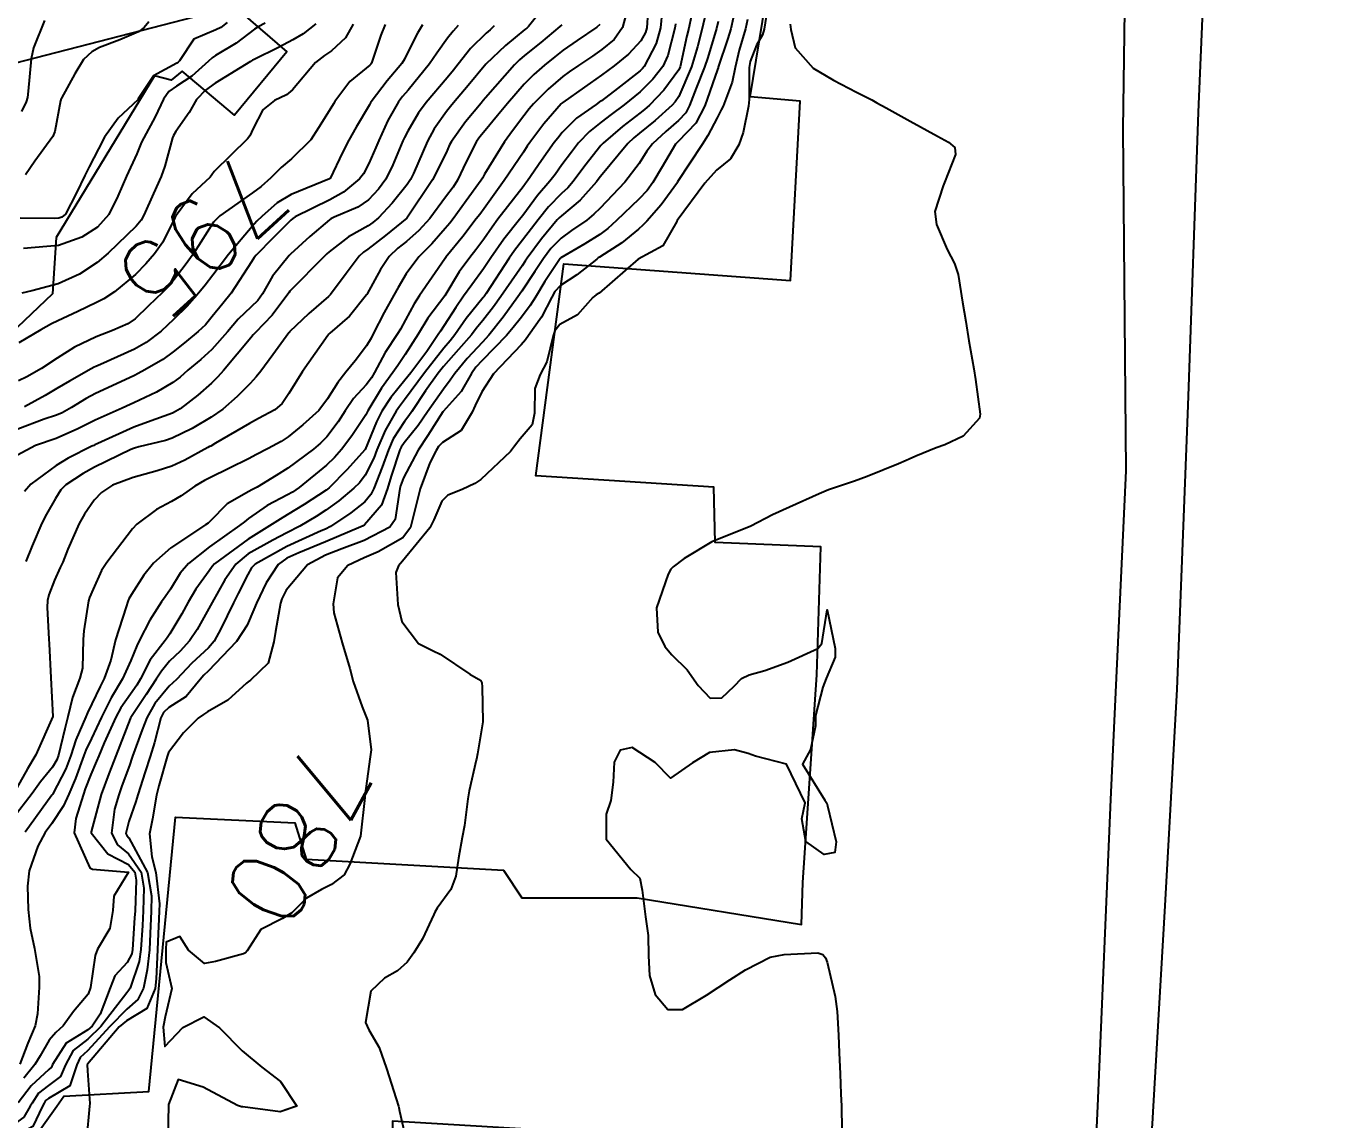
# Model space of a CAD drawing. Header units: metres. Extents: x 307586 to 320046, y 7427249 to 7434250.
# Drawn here: x 318970.4 to 319037.7, y 7428749.2 to 7428805.8 of the extents above; entities that cross this region are included whole.
import ezdxf
from ezdxf.enums import TextEntityAlignment as Align

# ---------------------------------------------------------------- set-up
doc = ezdxf.new("R2010")
doc.units = ezdxf.units.M
doc.header["$MEASUREMENT"] = 0
doc.linetypes.add('CONTINUO', pattern=[0])
for name, color, linetype in [('Cotas', 45, 'Continuous'), ('Curvas de Nivel 1m', 11, 'Continuous'), ('Curvas de Nivel 5m', 15, 'Continuous'), ('Edificações', 30, 'Continuous'), ('TEXTO', 45, 'Continuous'), ('Vias Primárias', 230, 'Continuous')]:
    doc.layers.add(name, color=color, linetype=linetype)
doc.styles.add('Style-STANDARD', font='STANDARD.shx')

msp = doc.modelspace()

# ---------------------------------------------------------------- linework, layer by layer
at = {"layer": 'Curvas de Nivel 1m', "flags": 128}
for points, elevation in [([(319001.666, 7428807.178), (319001.282, 7428805.764), (319000.85, 7428805.144), (319000.216, 7428804.628), (318999.718, 7428804.277), (318998.993, 7428803.792), (318998.525, 7428803.472), (318998.197, 7428803.23), (318997.43, 7428802.568), (318996.672, 7428801.815), (318996.445, 7428801.551), (318996.174, 7428801.193), (318995.581, 7428800.41), (318995.162, 7428799.835), (318994.136, 7428798.168), (318994.024, 7428797.961), (318993.962, 7428797.852), (318993.193, 7428796.788), (318992.506, 7428795.866), (318992.335, 7428795.642), (318992.105, 7428795.352), (318991.401, 7428794.572), (318990.733, 7428793.89), (318990.074, 7428793.013), (318989.668, 7428792.303), (318989.44, 7428791.906), (318988.942, 7428791.018), (318988.378, 7428789.917), (318988.261, 7428789.687), (318988.027, 7428789.287), (318987.434, 7428788.51), (318986.957, 7428787.931), (318986.544, 7428787.399), (318985.999, 7428786.541), (318985.56, 7428785.946), (318984.737, 7428785.203), (318983.972, 7428784.577), (318983.605, 7428784.335), (318982.934, 7428783.98), (318982.299, 7428783.647), (318981.958, 7428783.466), (318980.899, 7428782.952), (318979.948, 7428782.483), (318979.642, 7428782.327), (318979.136, 7428782.028), (318978.436, 7428781.534), (318977.931, 7428781.238), (318977.147, 7428780.825), (318976.139, 7428780.058), (318975.91, 7428779.814), (318974.575, 7428778.08), (318974.309, 7428777.661), (318973.872, 7428776.695), (318973.693, 7428776.264), (318973.636, 7428776.092), (318973.398, 7428774.544), (318973.363, 7428774.095), (318973.317, 7428772.606), (318973.184, 7428772.096), (318972.803, 7428771.105), (318972.563, 7428770.102), (318972.412, 7428769.478), (318972.079, 7428768.107), (318972, 7428767.878), (318971.764, 7428767.501), (318971.143, 7428766.729), (318970.714, 7428766.125), (318969.73, 7428764.847)], 788), ([(319002.65, 7428807.345), (319002.54, 7428805.747), (319002.476, 7428805.501), (319002.223, 7428805.075), (319001.588, 7428804.383), (319000.851, 7428803.77), (319000.198, 7428803.296), (318999.307, 7428802.674), (318998.184, 7428801.876), (318998.14, 7428801.844), (318998.102, 7428801.801), (318997.206, 7428800.771), (318996.487, 7428799.817), (318996.35, 7428799.619), (318996.148, 7428799.315), (318995.15, 7428797.835), (318994.118, 7428796.398), (318993.885, 7428796.082), (318993.712, 7428795.854), (318993.009, 7428794.951), (318992.141, 7428793.869), (318992.118, 7428793.834), (318992.082, 7428793.784), (318990.766, 7428791.889), (318990.492, 7428791.458), (318990.044, 7428790.627), (318989.792, 7428790.147), (318989.63, 7428789.904), (318988.997, 7428788.937), (318988.448, 7428787.916), (318988.287, 7428787.64), (318988.007, 7428787.28), (318987.36, 7428786.566), (318986.928, 7428785.931), (318986.564, 7428785.354), (318985.973, 7428784.585), (318985.653, 7428784.259), (318985.284, 7428783.95), (318983.953, 7428782.965), (318983.346, 7428782.579), (318982.366, 7428781.986), (318982.097, 7428781.832), (318981.939, 7428781.756), (318980.813, 7428781.123), (318979.916, 7428780.196), (318979.827, 7428780.108), (318979.7, 7428780.022), (318977.901, 7428778.839), (318977, 7428778.049), (318976.504, 7428777.433), (318975.868, 7428776.423), (318975.729, 7428776.198), (318975.673, 7428776.063), (318975.588, 7428775.792), (318975.039, 7428774.072), (318974.791, 7428773.034), (318974.442, 7428772.081), (318974.238, 7428771.662), (318973.803, 7428770.766), (318973.59, 7428770.298), (318973.496, 7428770.093), (318972.978, 7428768.901), (318972.722, 7428768.101), (318972.464, 7428767.401), (318971.782, 7428766.11), (318971.766, 7428766.086), (318971.742, 7428766.046), (318970.355, 7428764.131)], 787), ([(319005.756, 7428807.215), (319005.411, 7428805.712), (319005.168, 7428804.766), (319004.847, 7428803.72), (319004.187, 7428802.181), (319004.009, 7428801.908), (319003.843, 7428801.733), (319002.964, 7428800.949), (319002.161, 7428800.293), (319001.858, 7428800.054), (319001.549, 7428799.759), (319000.136, 7428798.053), (319000.017, 7428797.898), (318999.927, 7428797.782), (318999.085, 7428796.829), (318998.115, 7428796.021), (318998.003, 7428795.912), (318997.904, 7428795.802), (318997.085, 7428794.823), (318996.34, 7428793.817), (318996.237, 7428793.663), (318996.079, 7428793.431), (318994.985, 7428791.836), (318994.596, 7428791.301), (318994.044, 7428790.608), (318993.707, 7428790.184), (318993.457, 7428789.856), (318992.796, 7428789.092), (318992.016, 7428788.228), (318991.731, 7428787.874), (318991.086, 7428786.966), (318990.366, 7428785.894), (318990.212, 7428785.674), (318989.985, 7428785.372), (318989.406, 7428784.471), (318989.164, 7428783.908), (318988.844, 7428783.021), (318988.405, 7428781.915), (318988.254, 7428781.601), (318987.932, 7428781.219), (318987.208, 7428780.643), (318986.166, 7428779.937), (318985.912, 7428779.813), (318985.687, 7428779.72), (318983.902, 7428778.917), (318982.255, 7428777.986), (318982.068, 7428777.811), (318981.885, 7428777.455), (318981.385, 7428776.482), (318981.138, 7428776.001), (318980.48, 7428774.641), (318980.139, 7428774.016), (318979.839, 7428773.669), (318978.99, 7428772.87), (318978.184, 7428772.036), (318978.002, 7428771.857), (318977.817, 7428771.678), (318977.073, 7428770.779), (318976.654, 7428770.051), (318976.414, 7428769.426), (318975.917, 7428768.059), (318975.876, 7428767.954), (318975.767, 7428767.634), (318975.342, 7428766.473), (318975.204, 7428766.068), (318974.986, 7428765.322), (318974.819, 7428764.074), (318975.129, 7428763.481), (318975.712, 7428763.017), (318976.355, 7428762.053), (318976.501, 7428761.241), (318976.46, 7428760.052), (318976.422, 7428759.295), (318976.351, 7428758.053), (318976.257, 7428757.44), (318975.792, 7428756.058), (318975.73, 7428755.951), (318975.621, 7428755.821), (318974.275, 7428754.08), (318973.596, 7428753.418), (318972.847, 7428752.841), (318972.44, 7428752.101), (318972.191, 7428751.486), (318971.567, 7428751.031), (318971.044, 7428750.631), (318970.714, 7428750.118), (318970.614, 7428749.95)], 783), ([(319008.833, 7428807.088), (319008.608, 7428805.676), (319008.522, 7428805.384), (319008.22, 7428804.84), (319007.888, 7428804.002), (319007.839, 7428803.684), (319007.833, 7428802.037), (319007.808, 7428801.684), (319007.522, 7428800.327), (319007.297, 7428799.689), (319006.871, 7428798.967), (319006.14, 7428798.377), (319005.54, 7428797.709), (319004.113, 7428795.773), (319004.097, 7428795.746), (319004.084, 7428795.73), (319003.363, 7428794.468), (319002.083, 7428793.765), (319000.065, 7428792.022), (318999.921, 7428791.924), (318999.737, 7428791.783), (318998.947, 7428790.894), (318998.042, 7428790.397), (318997.781, 7428790.058), (318997.692, 7428789.803), (318997.367, 7428788.459), (318997.019, 7428787.81), (318996.737, 7428787.082), (318996.728, 7428785.813), (318996.595, 7428785.202), (318995.973, 7428784.472), (318995.691, 7428784.1), (318995.478, 7428783.827), (318993.948, 7428782.382), (318993.631, 7428782.168), (318992.982, 7428781.86), (318992.245, 7428781.56), (318991.934, 7428781.247), (318991.515, 7428780.28), (318991.308, 7428779.879), (318989.895, 7428778.142), (318989.68, 7428777.902), (318989.541, 7428777.555), (318989.646, 7428775.902), (318989.86, 7428775.024), (318990.725, 7428773.887), (318991.483, 7428773.519), (318991.838, 7428773.337), (318993.377, 7428772.305), (318993.825, 7428772.041), (318993.938, 7428771.962), (318993.996, 7428771.847), (318994.021, 7428771.646), (318994.042, 7428769.846), (318993.776, 7428768.189), (318993.714, 7428767.91), (318993.7, 7428767.851), (318993.339, 7428766.273), (318993.274, 7428765.855), (318993.108, 7428764.481), (318992.979, 7428763.857), (318992.782, 7428762.79), (318992.659, 7428761.86), (318992.392, 7428761.163), (318991.678, 7428760.198), (318991.556, 7428759.99), (318991.509, 7428759.872), (318990.924, 7428758.614), (318990.476, 7428757.882), (318990.135, 7428757.398), (318989.639, 7428756.963), (318988.952, 7428756.581), (318988.253, 7428755.911), (318987.982, 7428754.29), (318988.139, 7428753.912), (318988.682, 7428752.992), (318989.062, 7428751.898), (318989.56, 7428750.341), (318989.681, 7428749.95)], 779), ([(319003.339, 7428806.642), (319003.245, 7428805.74), (319003.027, 7428804.936), (319002.401, 7428803.748), (319002.316, 7428803.634), (319002.201, 7428803.523), (319001.02, 7428802.596), (319000.185, 7428801.968), (319000.076, 7428801.889), (318999.91, 7428801.783), (318998.903, 7428801.062), (318998.161, 7428800.322), (318997.925, 7428800.034), (318997.744, 7428799.804), (318997.081, 7428798.873), (318996.357, 7428797.818), (318996.262, 7428797.688), (318996.13, 7428797.523), (318994.832, 7428795.839), (318994.524, 7428795.427), (318994.097, 7428794.814), (318993.687, 7428794.255), (318993.368, 7428793.857), (318992.82, 7428793.118), (318992.076, 7428791.87), (318991.206, 7428790.722), (318990.696, 7428789.89), (318990.022, 7428788.841), (318989.644, 7428788.276), (318989.385, 7428787.906), (318988.811, 7428787.106), (318988.091, 7428785.919), (318988.059, 7428785.852), (318987.99, 7428785.719), (318987.264, 7428784.637), (318986.735, 7428783.932), (318986.378, 7428783.516), (318985.955, 7428783.117), (318984.533, 7428781.961), (318984.189, 7428781.717), (318983.937, 7428781.579), (318982.884, 7428781.025), (318981.918, 7428780.35), (318981.715, 7428780.193), (318981.459, 7428779.997), (318979.902, 7428778.893), (318978.804, 7428778.031), (318978.384, 7428777.537), (318977.873, 7428776.707), (318977.608, 7428776.302), (318977.414, 7428776.044), (318976.805, 7428775.099), (318976.27, 7428774.056), (318976.133, 7428773.764), (318975.832, 7428773.015), (318975.396, 7428772.066), (318974.805, 7428771.078), (318974.303, 7428770.082), (318973.782, 7428768.983), (318973.494, 7428768.374), (318973.39, 7428768.094), (318972.953, 7428766.9), (318972.624, 7428766.101), (318972.347, 7428765.493), (318971.728, 7428764.572), (318971.396, 7428764.115), (318971.007, 7428763.408), (318970.56, 7428762.121), (318970.478, 7428761.335), (318970.512, 7428760.122), (318970.614, 7428759.17), (318970.839, 7428758.118), (318971.076, 7428756.67), (318971.077, 7428756.115), (318970.998, 7428754.727), (318970.869, 7428754.117), (318970.498, 7428753.216), (318970.085, 7428752.125)], 786), ([(318997.225, 7428806.828), (318996.42, 7428805.818), (318996.328, 7428805.723), (318996.23, 7428805.648), (318995.22, 7428804.833), (318994.203, 7428803.868), (318993.287, 7428802.764), (318992.525, 7428801.867), (318992.37, 7428801.678), (318992.176, 7428801.421), (318991.53, 7428800.511), (318991.18, 7428799.885), (318990.453, 7428798.212), (318990.298, 7428797.898), (318990.13, 7428797.638), (318989.362, 7428796.666), (318988.645, 7428795.915), (318988.359, 7428795.667), (318988.107, 7428795.505), (318987.094, 7428794.934), (318986.086, 7428794.148), (318985.978, 7428794.048), (318985.864, 7428793.943), (318984.064, 7428792.118), (318983.997, 7428792.037), (318983.955, 7428791.971), (318983.15, 7428790.875), (318982.275, 7428789.988), (318982.155, 7428789.865), (318982.03, 7428789.707), (318980.629, 7428788.011), (318980.333, 7428787.69), (318980.003, 7428787.363), (318979.287, 7428786.733), (318978.378, 7428786.036), (318978.135, 7428785.885), (318977.981, 7428785.811), (318976.686, 7428785.343), (318975.973, 7428785.075), (318974.115, 7428784.239), (318973.964, 7428784.166), (318973.913, 7428784.141), (318973.814, 7428784.091), (318972.582, 7428783.479), (318971.953, 7428783.102), (318970.655, 7428782.129), (318970.315, 7428781.756)], 791), ([(319007.134, 7428806.801), (319006.887, 7428805.693), (319006.739, 7428805.181), (319006.238, 7428803.7), (319006.231, 7428803.672), (319006.202, 7428803.594), (319005.538, 7428801.71), (319005.072, 7428800.814), (319004.155, 7428799.86), (319004.085, 7428799.799), (319004.022, 7428799.731), (319003.326, 7428798.553), (319002.857, 7428797.743), (319002.552, 7428797.322), (319002.124, 7428796.877), (319000.976, 7428795.767), (319000.522, 7428795.358), (319000.102, 7428795.058), (318999.321, 7428794.561), (318998.083, 7428793.837), (318998.064, 7428793.819), (318998.049, 7428793.8), (318997.262, 7428792.617), (318996.773, 7428791.813), (318996.503, 7428791.369), (318996.047, 7428790.779), (318995.623, 7428790.243), (318995.274, 7428789.831), (318994.02, 7428788.527), (318993.691, 7428788.179), (318993.465, 7428787.855), (318992.934, 7428786.93), (318991.993, 7428785.897), (318991.97, 7428785.87), (318991.209, 7428784.647), (318990.7, 7428783.889), (318989.949, 7428782.468), (318989.791, 7428782.055), (318989.759, 7428781.902), (318989.514, 7428780.309), (318989.23, 7428779.907), (318987.906, 7428779.226), (318986.756, 7428778.786), (318985.898, 7428778.465), (318984.978, 7428777.954), (318983.873, 7428776.646), (318983.642, 7428776.196), (318983.571, 7428775.973), (318983.316, 7428774.508), (318983.236, 7428773.976), (318982.934, 7428772.877), (318982.015, 7428771.988), (318981.896, 7428771.915), (318981.821, 7428771.843), (318980.851, 7428770.96), (318979.798, 7428770.354), (318979.593, 7428770.225), (318979.314, 7428770.025), (318978.55, 7428769.268), (318977.775, 7428768.246), (318977.726, 7428768.088), (318977.714, 7428768.041), (318977.267, 7428766.528), (318977.158, 7428766.046), (318976.951, 7428764.828), (318976.788, 7428764.049), (318976.905, 7428762.854), (318977.12, 7428762.046), (318977.303, 7428760.42), (318977.29, 7428760.044), (318977.227, 7428758.474), (318977.212, 7428758.044), (318977.134, 7428756.541), (318977.082, 7428756.045), (318976.657, 7428755.005), (318975.606, 7428754.372), (318975.23, 7428754.066), (318973.583, 7428752.123), (318973.569, 7428752.104), (318973.578, 7428751.778), (318973.706, 7428750.088), (318973.693, 7428749.95)], 781), ([(319000.101, 7428805.915), (318999.951, 7428805.783), (318998.933, 7428805.082), (318998.215, 7428804.578), (318997.775, 7428804.239), (318997.249, 7428803.81), (318996.693, 7428803.32), (318996.193, 7428802.819), (318995.331, 7428801.833), (318994.814, 7428801.2), (318994.162, 7428800.428), (318993.901, 7428800.109), (318993.728, 7428799.854), (318993.194, 7428798.808), (318992.735, 7428797.864), (318992.505, 7428797.49), (318992.124, 7428796.977), (318991.301, 7428795.882), (318990.742, 7428795.251), (318990.095, 7428794.691), (318989.651, 7428794.343), (318989.207, 7428793.909), (318988.75, 7428793.239), (318988.063, 7428791.976), (318988.041, 7428791.942), (318988.028, 7428791.92), (318987.151, 7428790.824), (318986.122, 7428789.939), (318986.076, 7428789.896), (318986.032, 7428789.83), (318984.709, 7428787.96), (318984.001, 7428786.822), (318983.662, 7428786.308), (318983.273, 7428785.977), (318982.441, 7428785.523), (318981.976, 7428785.269), (318980.211, 7428784.262), (318979.964, 7428784.106), (318979.907, 7428784.077), (318979.807, 7428784.022), (318978.614, 7428783.376), (318977.953, 7428783.067), (318977.181, 7428782.817), (318975.947, 7428782.485), (318974.885, 7428782.076), (318974.315, 7428781.707), (318973.931, 7428781.304), (318973.426, 7428780.589), (318973.15, 7428780.098), (318972.559, 7428778.763), (318972.299, 7428778.106), (318972.176, 7428777.82), (318971.879, 7428777.166), (318971.575, 7428776.406), (318971.514, 7428776.115), (318971.5, 7428775.756), (318971.583, 7428774.114), (318971.594, 7428773.867), (318971.692, 7428772.112), (318971.793, 7428770.11), (318970.902, 7428768.123), (318970.48, 7428767.412), (318969.767, 7428766.14)], 789), ([(318994.633, 7428805.844), (318994.432, 7428805.645), (318994.227, 7428805.468), (318993.405, 7428804.668), (318992.768, 7428803.864), (318992.524, 7428803.543), (318992.196, 7428803.16), (318991.115, 7428801.886), (318990.722, 7428801.345), (318990.16, 7428800.387), (318989.985, 7428800.072), (318989.907, 7428799.902), (318989.387, 7428798.661), (318989.023, 7428797.911), (318988.653, 7428797.389), (318988.122, 7428796.838), (318987.582, 7428796.462), (318986.355, 7428795.938), (318986.187, 7428795.864), (318986.111, 7428795.808), (318985.101, 7428794.951), (318984.084, 7428794.034), (318984.049, 7428794.005), (318984.02, 7428793.971), (318983.163, 7428792.888), (318982.636, 7428791.984), (318982.404, 7428791.64), (318982.053, 7428791.304), (318981.382, 7428790.661), (318980.829, 7428790.008), (318980.024, 7428789.105), (318979.453, 7428788.591), (318978.784, 7428788.032), (318978.373, 7428787.671), (318978.003, 7428787.396), (318977.153, 7428786.891), (318975.987, 7428786.339), (318975.795, 7428786.254), (318975.371, 7428786.069), (318973.976, 7428785.443), (318973.083, 7428784.988), (318971.967, 7428784.489), (318970.888, 7428784.126), (318969.958, 7428783.628)], 792), ([(318992.763, 7428805.865), (318992.521, 7428805.574), (318992.223, 7428805.212), (318991.664, 7428804.426), (318991.285, 7428803.884), (318990.189, 7428802.523), (318989.898, 7428802.191), (318989.69, 7428801.905), (318989.137, 7428800.941), (318988.663, 7428799.915), (318988.512, 7428799.554), (318988.141, 7428798.728), (318987.867, 7428798.191), (318987.671, 7428797.925), (318986.827, 7428797.231), (318986.122, 7428796.849), (318984.338, 7428795.967), (318984.204, 7428795.876), (318984.11, 7428795.79), (318983.2, 7428794.875), (318982.313, 7428793.988), (318982.211, 7428793.859), (318982.079, 7428793.629), (318981.014, 7428792.006), (318980.588, 7428791.479), (318980.045, 7428790.805), (318979.688, 7428790.374), (318979.312, 7428790.027), (318978.609, 7428789.452), (318978.022, 7428788.981), (318977.474, 7428788.59), (318976.558, 7428788.055), (318976.21, 7428787.858), (318976.008, 7428787.758), (318974.857, 7428787.22), (318973.994, 7428786.816), (318973.522, 7428786.563), (318972.755, 7428786.102), (318972.267, 7428785.82), (318971.979, 7428785.696), (318971.345, 7428785.488), (318969.971, 7428784.984)], 793), ([(319004.831, 7428806.313), (319004.711, 7428805.723), (319004.618, 7428805.333), (319004.27, 7428803.729), (319004.201, 7428803.564), (319003.413, 7428802.516), (319002.679, 7428801.745), (319002.416, 7428801.511), (319002.176, 7428801.319), (319001.287, 7428800.642), (319000.273, 7428799.778), (319000.152, 7428799.652), (318999.332, 7428798.597), (318998.733, 7428797.794), (318998.455, 7428797.471), (318998.127, 7428797.173), (318997.449, 7428796.478), (318996.914, 7428795.812), (318996.563, 7428795.359), (318996.097, 7428794.754), (318995.69, 7428794.225), (318995.414, 7428793.83), (318994.213, 7428791.996), (318994.114, 7428791.849), (318994.093, 7428791.819), (318994.062, 7428791.782), (318993.194, 7428790.71), (318992.607, 7428789.864), (318992.353, 7428789.544), (318992.026, 7428789.164), (318991.037, 7428787.885), (318989.999, 7428786.497), (318989.743, 7428786.155), (318989.567, 7428785.904), (318988.986, 7428784.902), (318988.569, 7428783.914), (318988.401, 7428783.473), (318987.95, 7428782.597), (318987.662, 7428782.207), (318987.375, 7428781.926), (318986.599, 7428781.267), (318985.926, 7428780.784), (318985.416, 7428780.452), (318984.577, 7428779.96), (318983.909, 7428779.623), (318983.172, 7428779.244), (318981.898, 7428778.532), (318981.261, 7428777.999), (318980.697, 7428777.192), (318980.034, 7428776.017), (318979.86, 7428775.709), (318979.267, 7428774.608), (318978.865, 7428774.03), (318978.372, 7428773.501), (318977.832, 7428772.98), (318977.405, 7428772.466), (318977.139, 7428772.047), (318976.614, 7428771.248), (318975.821, 7428770.06), (318975.81, 7428770.042), (318975.792, 7428769.99), (318975.052, 7428768.071), (318974.685, 7428767.15), (318974.288, 7428766.082), (318973.773, 7428764.139), (318973.777, 7428764.089), (318974.643, 7428763.007), (318975.707, 7428762.452), (318976.03, 7428762.057), (318976.101, 7428761.652), (318976.044, 7428760.056), (318976.024, 7428759.702), (318975.91, 7428758.057), (318975.872, 7428757.836), (318975.643, 7428757.394), (318975.004, 7428756.698), (318974.749, 7428756.073), (318974.24, 7428754.711), (318973.83, 7428754.087), (318973.601, 7428753.896), (318972.486, 7428753.209), (318971.778, 7428752.108), (318971.711, 7428751.978), (318971.579, 7428751.853), (318970.674, 7428751.011), (318969.99, 7428750.126)], 784), ([(318987.344, 7428805.929), (318986.932, 7428805.223), (318986.212, 7428804.543), (318985.851, 7428804.302), (318985.388, 7428803.952), (318984.188, 7428802.526), (318983.886, 7428802.273), (318983.265, 7428801.979), (318982.655, 7428801.506), (318982.161, 7428800.528), (318981.994, 7428800.154), (318981.867, 7428799.994), (318980.136, 7428798.308), (318980.024, 7428798.131), (318979.93, 7428798.022), (318978.996, 7428797.155), (318978.167, 7428796.039), (318978.142, 7428796), (318978.102, 7428795.912), (318977.482, 7428794.653), (318977.05, 7428794.05), (318976.599, 7428793.534), (318976.072, 7428792.988), (318974.981, 7428792.076), (318974.422, 7428791.72), (318974.054, 7428791.528), (318973.086, 7428791.061), (318972.04, 7428790.578), (318971.719, 7428790.433), (318971.171, 7428790.123), (318970.026, 7428789.443)], 796), ([(318980.807, 7428806.011), (318980.49, 7428805.755), (318980.227, 7428805.636), (318979.095, 7428805.15), (318978.343, 7428804.039), (318978.28, 7428803.961), (318978.202, 7428803.919), (318976.993, 7428803.254), (318976.21, 7428802.06), (318976.201, 7428802.041), (318976.182, 7428802.017), (318975.171, 7428801.072), (318974.457, 7428800.085), (318974.147, 7428799.486), (318973.677, 7428798.555), (318973.44, 7428798.097), (318973.02, 7428797.2), (318972.445, 7428796.107), (318972.257, 7428795.953), (318972.101, 7428795.897), (318971.872, 7428795.885), (318970.1, 7428795.888)], 799), ([(318971.349, 7428806.123), (318970.781, 7428804.704), (318970.66, 7428804.133), (318970.509, 7428802.458), (318970.476, 7428802.136), (318970.411, 7428801.905), (318970.172, 7428801.409)], 801), ([(318985.408, 7428805.952), (318984.756, 7428805.431), (318984.22, 7428805.112), (318983.465, 7428804.727), (318982.205, 7428804.106), (318982.133, 7428804.062), (318982.021, 7428803.993), (318980.191, 7428802.874), (318979.691, 7428802.521), (318979.231, 7428802.03), (318978.851, 7428801.355), (318978.158, 7428800.375), (318978.028, 7428800.168), (318977.98, 7428800.042), (318977.593, 7428798.591), (318977.396, 7428798.047), (318976.996, 7428797.175), (318976.5, 7428796.056), (318976.36, 7428795.798), (318976.097, 7428795.477), (318974.648, 7428794.082), (318974.078, 7428793.607), (318973.165, 7428793.006), (318972.067, 7428792.497), (318970.693, 7428792.131), (318970.188, 7428792.011)], 797), ([(318982.774, 7428805.985), (318982.422, 7428805.796), (318982.228, 7428805.672), (318981.276, 7428804.945), (318980.207, 7428804.303), (318980.034, 7428804.193), (318979.851, 7428804.024), (318978.978, 7428803.249), (318978.19, 7428802.721), (318977.792, 7428802.439), (318977.523, 7428802.047), (318977.086, 7428801.134), (318976.492, 7428800.057), (318976.385, 7428799.823), (318976.145, 7428799.22), (318975.607, 7428798.068), (318975.156, 7428797.036), (318974.686, 7428796.081), (318974.096, 7428795.427), (318973.285, 7428794.904), (318972.087, 7428794.472), (318970.266, 7428794.319)], 798), ([(318990.927, 7428805.89), (318990.66, 7428805.46), (318990.213, 7428804.578), (318989.993, 7428804.115), (318989.853, 7428803.903), (318989.103, 7428803.002), (318988.268, 7428801.919), (318988.237, 7428801.865), (318988.181, 7428801.76), (318987.487, 7428800.602), (318987.112, 7428799.93), (318986.785, 7428799.295), (318986.148, 7428797.94), (318986.114, 7428797.921), (318984.124, 7428797.126), (318983.407, 7428796.69), (318982.608, 7428795.985), (318982.356, 7428795.74), (318982.105, 7428795.471), (318980.877, 7428794.008), (318980.072, 7428792.945), (318979.67, 7428792.421), (318979.351, 7428792.027), (318978.743, 7428791.343), (318978.042, 7428790.656), (318977.725, 7428790.356), (318977.39, 7428790.046), (318976.624, 7428789.457), (318976.024, 7428789.119), (318974.253, 7428788.324), (318974.014, 7428788.228), (318973.923, 7428788.182), (318973.766, 7428788.092), (318972.652, 7428787.455), (318971.997, 7428787.079), (318971.386, 7428786.725), (318970.323, 7428786.135)], 794), ([(319006.237, 7428806.061), (319006.138, 7428805.701), (319005.703, 7428804.215), (319005.532, 7428803.71), (319005.092, 7428802.616), (319004.748, 7428801.722), (319004.552, 7428801.35), (319004.171, 7428800.939), (319003.522, 7428800.377), (319002.832, 7428799.743), (319002.534, 7428799.361), (319002.143, 7428798.721), (319001.394, 7428797.761), (319000.119, 7428796.408), (318999.803, 7428796.096), (318999.429, 7428795.787), (318998.644, 7428795.255), (318998.099, 7428794.856), (318997.575, 7428794.321), (318997.196, 7428793.809), (318996.748, 7428793.141), (318996.066, 7428792.121), (318995.859, 7428791.823), (318995.103, 7428790.778), (318994.352, 7428789.845), (318994.029, 7428789.484), (318993.243, 7428788.636), (318992.603, 7428787.864), (318992.355, 7428787.521), (318992.005, 7428787.053), (318991.188, 7428785.882), (318990.7, 7428785.171), (318989.969, 7428784.273), (318989.817, 7428784.05), (318989.752, 7428783.902), (318989.308, 7428782.547), (318989.12, 7428781.908), (318988.8, 7428781.042), (318987.915, 7428780.034), (318987.848, 7428779.986), (318987.739, 7428779.922), (318985.905, 7428779.143), (318984.52, 7428778.582), (318983.896, 7428778.302), (318983.45, 7428777.974), (318982.835, 7428777.024), (318982.334, 7428775.985), (318982.191, 7428775.655), (318981.851, 7428774.842), (318981.297, 7428773.998), (318979.827, 7428772.466), (318979.598, 7428772.25), (318979.413, 7428772.024), (318978.688, 7428771.153), (318977.801, 7428770.583), (318977.521, 7428770.319), (318977.384, 7428770.044), (318977.051, 7428768.776), (318976.834, 7428768.049), (318976.564, 7428767.249), (318976.183, 7428766.056), (318976.08, 7428765.717), (318975.729, 7428764.682), (318975.572, 7428764.062), (318975.616, 7428763.955), (318975.721, 7428763.837), (318976.682, 7428762.05), (318976.898, 7428760.834), (318976.875, 7428760.048), (318976.82, 7428758.889), (318976.786, 7428758.049), (318976.678, 7428757.009), (318976.475, 7428756.051), (318976.194, 7428755.477), (318975.612, 7428754.969), (318974.742, 7428754.073), (318973.59, 7428752.824), (318973.207, 7428752.474), (318973.028, 7428752.096), (318972.666, 7428750.999), (318971.556, 7428750.347), (318971.412, 7428750.254), (318971.333, 7428750.112), (318971.256, 7428749.95)], 782), ([(319009.967, 7428805.931), (319009.986, 7428805.662), (319010.219, 7428804.699), (319011.149, 7428803.646), (319011.816, 7428803.253), (319012.197, 7428803.039), (319013.393, 7428802.416), (319014.187, 7428802.009), (319014.449, 7428801.869), (319014.936, 7428801.599), (319016.173, 7428800.916), (319017.583, 7428800.145), (319018.157, 7428799.834), (319018.481, 7428799.557), (319018.513, 7428799.193), (319018.14, 7428798.225), (319017.953, 7428797.743), (319017.879, 7428797.563), (319017.451, 7428796.235), (319017.53, 7428795.566), (319018.094, 7428794.282), (319018.469, 7428793.556), (319018.648, 7428792.983), (319018.887, 7428791.552), (319019.048, 7428790.55), (319019.212, 7428789.548), (319019.461, 7428788.103), (319019.555, 7428787.545), (319019.79, 7428785.747), (319019.76, 7428785.542), (319018.907, 7428784.623), (319017.972, 7428784.161), (319017.524, 7428784.01), (319016.466, 7428783.575), (319016.114, 7428783.425), (319015.961, 7428783.357), (319015.56, 7428783.187), (319013.952, 7428782.523), (319013.283, 7428782.283), (319011.945, 7428781.833), (319011.465, 7428781.637), (319009.932, 7428780.946), (319009.049, 7428780.546), (319007.917, 7428779.965), (319007.723, 7428779.875), (319007.227, 7428779.687), (319005.907, 7428779.149), (319004.473, 7428778.296), (319003.894, 7428777.855), (319003.782, 7428777.731), (319003.643, 7428777.485), (319003.039, 7428775.738), (319003.111, 7428774.481), (319003.462, 7428773.734), (319003.839, 7428773.298), (319004.634, 7428772.521), (319005.199, 7428771.709), (319005.813, 7428771.057), (319006.428, 7428771.079), (319007.053, 7428771.688), (319007.436, 7428772.074), (319007.829, 7428772.264), (319008.645, 7428772.485), (319009.836, 7428772.923), (319011.384, 7428773.637), (319011.599, 7428773.882), (319011.873, 7428775.63), (319012.29, 7428773.626), (319012.289, 7428773.175), (319011.827, 7428772.086), (319011.642, 7428771.632), (319011.267, 7428770.169), (319011.269, 7428769.635), (319011.005, 7428768.414), (319010.598, 7428767.642), (319011.755, 7428765.794), (319011.849, 7428765.629), (319011.894, 7428765.485), (319012.341, 7428763.624), (319012.27, 7428763.071), (319011.716, 7428762.978), (319010.764, 7428763.64), (319010.558, 7428764.825), (319010.732, 7428765.64), (319009.773, 7428767.65), (319008.17, 7428768.068), (319007.778, 7428768.207), (319007.073, 7428768.394), (319005.778, 7428768.252), (319004.91, 7428767.713), (319003.765, 7428766.929), (319002.973, 7428767.738), (319001.781, 7428768.514), (319001.156, 7428768.379), (319000.855, 7428767.759), (319000.8, 7428766.722), (319000.672, 7428765.761), (319000.442, 7428765.063), (319000.429, 7428763.763), (319001.707, 7428762.202), (319002.171, 7428761.745), (319002.3, 7428761.138), (319002.463, 7428759.742), (319002.612, 7428758.792), (319002.621, 7428757.74), (319002.669, 7428756.713), (319002.965, 7428755.737), (319003.621, 7428754.959), (319004.384, 7428754.956), (319005.633, 7428755.7), (319006.841, 7428756.488), (319007.646, 7428757.014), (319008.922, 7428757.661), (319009.654, 7428757.806), (319011.395, 7428757.893), (319011.655, 7428757.8), (319011.791, 7428757.629), (319011.881, 7428757.397), (319012.296, 7428755.623), (319012.387, 7428754.857), (319012.462, 7428753.621), (319012.501, 7428752.713), (319012.546, 7428751.62), (319012.589, 7428750.598), (319012.608, 7428749.95)], 778), ([(318970.614, 7428749.95), (318970.281, 7428749.388), (318969.54, 7428748.858), (318968.755, 7428748.142), (318968.247, 7428747.424), (318967.512, 7428746.733), (318967.234, 7428746.435), (318967.086, 7428746.164), (318966.664, 7428744.995), (318966.682, 7428744.168), (318967.466, 7428742.464), (318967.614, 7428742.308), (318967.848, 7428742.154), (318968.36, 7428741.235), (318968.826, 7428740.648), (318969.403, 7428739.875), (318969.423, 7428739.34)], 783), ([(318971.256, 7428749.95), (318970.759, 7428748.9), (318969.534, 7428748.256), (318969.395, 7428748.132), (318968.814, 7428746.84), (318968.193, 7428746.15), (318967.495, 7428745.397), (318967.106, 7428744.545), (318967.107, 7428744.164), (318967.477, 7428743.604), (318968.508, 7428743.179), (318969.469, 7428742.722), (318970.107, 7428742.124), (318971.441, 7428740.625), (318971.853, 7428740.106), (318972.105, 7428739.424), (318971.414, 7428738.243), (318971.365, 7428738.159), (318971.373, 7428738.13)], 782), ([(318973.693, 7428749.95), (318973.535, 7428748.272), (318973.493, 7428748.13), (318973.461, 7428748.091), (318972.34, 7428747.283), (318971.51, 7428746.615), (318971.226, 7428746.394), (318970.937, 7428746.116), (318970.565, 7428745.046), (318970.647, 7428744.118), (318971.469, 7428742.725), (318972.082, 7428742.104), (318973.446, 7428740.933), (318974.323, 7428740.077), (318974.924, 7428739.564), (318975.424, 7428739.135), (318976.205, 7428738.052), (318976.409, 7428737.039), (318975.839, 7428736.055), (318975.603, 7428735.835), (318975.379, 7428735.62), (318974.583, 7428734.86)], 781), ([(318989.681, 7428749.95), (318989.7, 7428749.889), (318989.74, 7428749.699), (318990.141, 7428747.884)], 779), ([(319012.608, 7428749.95), (319012.617, 7428749.619), (319012.654, 7428748.507)], 778)]:
    msp.add_lwpolyline(points, dxfattribs=dict(at, elevation=elevation))
at = {"layer": 'Curvas de Nivel 5m', "flags": 128}
for points, elevation in [([(318988.988, 7428805.912), (318988.772, 7428805.368), (318988.284, 7428803.919), (318988.254, 7428803.867), (318988.202, 7428803.818), (318987.161, 7428802.962), (318986.39, 7428801.938), (318986.314, 7428801.806), (318986.177, 7428801.577), (318985.549, 7428800.562), (318985.142, 7428799.955), (318984.143, 7428798.956), (318983.603, 7428798.511), (318983.074, 7428797.981), (318982.575, 7428797.539), (318982.125, 7428797.209), (318980.429, 7428796.015), (318980.1, 7428795.694), (318979.455, 7428794.661), (318979.056, 7428794.03), (318978.645, 7428793.467), (318978.07, 7428792.724), (318977.761, 7428792.348), (318977.471, 7428792.046), (318976.748, 7428791.358), (318976.042, 7428790.687), (318975.677, 7428790.426), (318974.87, 7428790.077), (318974.03, 7428789.75), (318972.905, 7428789.22), (318972.018, 7428788.657), (318971.205, 7428788.122), (318970.45, 7428787.689), (318970.003, 7428787.472)], 795), ([(319004.018, 7428805.949), (319003.987, 7428805.732), (319003.633, 7428804.315), (319003.36, 7428803.738), (319002.857, 7428803.083), (319002.19, 7428802.422), (319001.37, 7428801.762), (319000.699, 7428801.249), (319000.169, 7428800.853), (318999.569, 7428800.379), (318999.004, 7428799.791), (318998.632, 7428799.311), (318998.141, 7428798.646), (318997.787, 7428798.153), (318997.511, 7428797.806), (318996.875, 7428797.063), (318996.115, 7428796.036), (318995.947, 7428795.822), (318995.13, 7428794.802), (318994.471, 7428793.844), (318994.077, 7428793.273), (318993.471, 7428792.454), (318993.05, 7428791.86), (318992.645, 7428791.273), (318992.04, 7428790.346), (318991.854, 7428790.055), (318991.736, 7428789.874), (318991.141, 7428789), (318990.321, 7428787.895), (318990.009, 7428787.512), (318989.288, 7428786.619), (318988.816, 7428785.912), (318988.536, 7428785.363), (318987.963, 7428783.92), (318987.008, 7428782.874), (318986.085, 7428781.939), (318986.007, 7428781.874), (318985.941, 7428781.824), (318984.802, 7428781.085), (318983.922, 7428780.546), (318983.565, 7428780.327), (318983.007, 7428779.979), (318981.906, 7428779.286), (318980.159, 7428778.016), (318980.031, 7428777.878), (318979.887, 7428777.654), (318979.199, 7428776.701), (318978.798, 7428776.031), (318978.465, 7428775.426), (318977.846, 7428774.395), (318977.709, 7428774.177), (318977.604, 7428774.042), (318976.831, 7428773.052), (318976.324, 7428772.055), (318976.144, 7428771.731), (318975.811, 7428771.275), (318975.312, 7428770.556), (318975.053, 7428770.071), (318974.449, 7428768.749), (318974.169, 7428768.084), (318974.054, 7428767.8), (318973.758, 7428767.108), (318973.462, 7428766.378), (318973.372, 7428766.094), (318972.983, 7428764.845), (318972.9, 7428764.098), (318973.705, 7428762.29), (318973.839, 7428762.223), (318975.703, 7428762.06), (318974.944, 7428760.811), (318974.895, 7428760.072), (318974.738, 7428759.149), (318974.108, 7428758.083), (318973.985, 7428757.748), (318973.73, 7428756.088), (318973.619, 7428755.745), (318972.861, 7428754.847), (318972.323, 7428754.103), (318971.948, 7428753.758), (318971.596, 7428753.376), (318971.138, 7428752.564), (318970.863, 7428752.117), (318970.286, 7428751.409)], 785), ([(318976.757, 7428806.055), (318976.516, 7428805.761), (318976.218, 7428805.536), (318975.261, 7428805.122), (318974.209, 7428804.73), (318973.801, 7428804.5), (318973.377, 7428804.098), (318972.929, 7428803.369), (318972.23, 7428802.11), (318972.214, 7428802.078), (318972.181, 7428801.965), (318971.895, 7428800.375), (318971.784, 7428800.116), (318970.85, 7428798.839), (318970.367, 7428798.136)], 800), ([(318998.133, 7428805.902), (318998.032, 7428805.802), (318997.052, 7428804.98), (318996.21, 7428804.302), (318995.949, 7428804.082), (318995.69, 7428803.828), (318994.186, 7428802.124), (318994.059, 7428801.976), (318993.954, 7428801.852), (318993.153, 7428800.875), (318992.424, 7428799.867), (318992.327, 7428799.692), (318992.147, 7428799.271), (318991.436, 7428797.88), (318990.113, 7428795.9), (318989.006, 7428795.004), (318988.089, 7428794.296), (318987.869, 7428794.139), (318987.64, 7428793.924), (318986.981, 7428793.024), (318986.163, 7428791.939), (318986.114, 7428791.887), (318986.061, 7428791.836), (318985.043, 7428790.96), (318984.034, 7428790.011), (318984.015, 7428789.988), (318983.999, 7428789.97), (318983.178, 7428788.822), (318982.555, 7428787.985), (318982.314, 7428787.683), (318982.003, 7428787.345), (318981.331, 7428786.662), (318980.585, 7428786.011), (318979.979, 7428785.593), (318978.993, 7428785.01), (318977.968, 7428784.516), (318977.614, 7428784.396), (318976.236, 7428784.057), (318976.019, 7428784.003), (318975.962, 7428783.984), (318975.83, 7428783.93), (318973.952, 7428783.005), (318973.355, 7428782.69), (318972.468, 7428782.105), (318972.21, 7428781.836), (318971.932, 7428781.387), (318971.456, 7428780.581), (318971.211, 7428780.121), (318970.711, 7428778.938), (318970.39, 7428778.133)], 790), ([(319007.746, 7428806.177), (319007.639, 7428805.686), (319007.311, 7428804.594), (319007.103, 7428803.691), (319006.951, 7428802.937), (319006.485, 7428801.697), (319006.381, 7428801.497), (319006.174, 7428801.089), (319005.692, 7428800.175), (319005.404, 7428799.711), (319004.133, 7428797.779), (319004.118, 7428797.745), (319003.274, 7428796.586), (319002.541, 7428795.746), (319002.328, 7428795.529), (319002.106, 7428795.321), (319001.239, 7428794.62), (319000.084, 7428793.872), (319000.026, 7428793.838), (318999.949, 7428793.781), (318998.909, 7428792.957), (318998.069, 7428792.408), (318997.776, 7428792.093), (318997.618, 7428791.804), (318997.084, 7428790.773), (318996.414, 7428789.816), (318996.251, 7428789.598), (318996.028, 7428789.345), (318994.593, 7428787.841), (318994.003, 7428786.908), (318993.651, 7428786.199), (318993.492, 7428785.855), (318992.925, 7428784.915), (318991.969, 7428784.289), (318991.758, 7428784.081), (318991.627, 7428783.875), (318991.308, 7428783.231), (318990.807, 7428781.887), (318990.627, 7428781.195), (318990.301, 7428779.894), (318989.908, 7428779.365), (318988.624, 7428778.637), (318987.897, 7428778.326), (318987.054, 7428777.928), (318986.532, 7428777.288), (318986.303, 7428775.936), (318986.331, 7428775.47), (318986.765, 7428773.931), (318987.164, 7428772.592), (318987.33, 7428771.925), (318987.803, 7428770.606), (318988.081, 7428769.917), (318988.26, 7428768.397), (318988.199, 7428767.914), (318987.962, 7428766.133), (318987.946, 7428765.917), (318987.723, 7428763.92), (318987.156, 7428762.478), (318986.868, 7428761.928), (318986.211, 7428761.419), (318985.691, 7428761.159), (318984.915, 7428760.721), (318984.163, 7428759.963), (318983.67, 7428759.667), (318982.558, 7428759.087), (318981.857, 7428757.988), (318981.761, 7428757.879), (318981.651, 7428757.833), (318980.212, 7428757.436), (318979.643, 7428757.327), (318978.808, 7428758.023), (318978.36, 7428758.73), (318977.657, 7428758.444), (318977.633, 7428758.06), (318977.632, 7428758.04), (318977.643, 7428757.386), (318977.957, 7428756.035), (318977.608, 7428754.579), (318977.511, 7428754.133), (318977.493, 7428754.041), (318977.593, 7428753.039), (318978.512, 7428754.026), (318979.609, 7428754.581), (318980.417, 7428754.002), (318981.591, 7428752.815), (318982.606, 7428751.98), (318983.572, 7428751.225), (318984.428, 7428749.957), (318983.55, 7428749.667), (318981.627, 7428749.915), (318981.552, 7428749.928), (318981.34, 7428749.992), (318979.567, 7428750.934), (318978.272, 7428751.33), (318977.775, 7428750.037), (318977.773, 7428749.95)], 780), ([(318984.407, 7428749.95), (318983.55, 7428749.667), (318981.627, 7428749.915), (318981.552, 7428749.928), (318981.34, 7428749.992), (318979.567, 7428750.934), (318978.272, 7428751.33), (318977.775, 7428750.037), (318977.733, 7428748.235)], 780)]:
    msp.add_lwpolyline(points, dxfattribs=dict(at, elevation=elevation))
at = {"layer": 'Edificações'}
msp.add_lwpolyline([(318966.304, 7428810.961), (318970.916, 7428816.431), (318973.055, 7428814.864), (318975.098, 7428824.596), (318982.041, 7428828.468), (318992.363, 7428834.462), (318998.452, 7428838.365), (319000.306, 7428839.741), (319002.587, 7428839.552), (318999.452, 7428827.004), (318993.511, 7428828.362), (318990.849, 7428819.295), (318981.955, 7428818.184), (318982.145, 7428813.959), (318984.616, 7428812.013), (318981.14, 7428806.872), (318983.896, 7428804.499), (318981.187, 7428801.223), (318978.478, 7428803.502), (318977.908, 7428803.027), (318977.052, 7428803.264), (318971.962, 7428794.896), (318971.767, 7428791.985), (318966.634, 7428787.096)], dxfattribs=at)
at = {"layer": 'Edificações', "elevation": 784.199}
for points in [[(319027.476, 7428821.39), (319027.187, 7428800.494), (319027.331, 7428782.831), (319026.536, 7428765.813), (319025.862, 7428749.95)], [(318971.992, 7428749.95), (318972.363, 7428750.468), (318976.756, 7428750.708), (318978.13, 7428764.899), (318984.324, 7428764.611), (318984.9, 7428762.741), (318995.127, 7428762.165), (318996.063, 7428760.727), (319002.041, 7428760.727), (319010.539, 7428759.36), (319010.611, 7428761.518), (319011.334, 7428772.273), (319011.55, 7428778.892), (319006.076, 7428779.108), (319006.004, 7428781.985), (318996.786, 7428782.561), (318998.235, 7428793.532), (319009.974, 7428792.669), (319010.478, 7428801.949), (319007.886, 7428802.165), (319008.681, 7428807.012)], [(319025.862, 7428749.95), (319025.738, 7428747.012), (318989.367, 7428749.171), (318989.512, 7428742.696), (318980.653, 7428735.79), (318977.605, 7428731.929), (318966.359, 7428742.094), (318971.992, 7428749.95)]]:
    msp.add_lwpolyline(points, dxfattribs=at)
at = {"layer": 'TEXTO', "linetype": 'CONTINUO'}
msp.add_polyline3d([(319177.425, 7428857.429, 0), (318873.341, 7428779.047, 0)], dxfattribs=at)
at = {"layer": 'Vias Primárias', "elevation": 782.432}
for points in [[(319028.765, 7428749.95), (319029.378, 7428760.311), (319029.997, 7428771.53), (319030.568, 7428786.209), (319031.091, 7428801.371), (319031.758, 7428816.718), (319032.328, 7428833.21), (319033.09, 7428845.624), (319035.228, 7428856.691, 0.235328), (319031.047, 7428866.628), (319020.453, 7428883.352), (319010.949, 7428897.937, 0.321945), (319004.919, 7428899.17), (318990.802, 7428892.629), (318976.491, 7428886.214), (318961.616, 7428879.235)], [(319028.765, 7428749.95), (319029.378, 7428760.311), (319029.997, 7428771.53), (319030.568, 7428786.209), (319031.091, 7428801.371), (319031.758, 7428816.718), (319032.328, 7428833.21), (319033.09, 7428845.624), (319035.228, 7428856.691, 0.235328), (319031.047, 7428866.628), (319020.453, 7428883.352), (319010.949, 7428897.937, 0.321945), (319004.919, 7428899.17), (318990.802, 7428892.629), (318976.491, 7428886.214), (318961.616, 7428879.235)], [(318980.807, 7428729.035), (318984.997, 7428735.803), (318989.175, 7428740.024), (318995.775, 7428745.051), (319004.891, 7428745.051), (319023.962, 7428744.435, 0.424472), (319028.711, 7428749.046), (319028.765, 7428749.95)], [(318980.807, 7428729.035), (318984.997, 7428735.803), (318989.175, 7428740.024), (318995.775, 7428745.051), (319004.891, 7428745.051), (319023.962, 7428744.435, 0.424472), (319028.711, 7428749.046), (319028.765, 7428749.95)]]:
    msp.add_lwpolyline(points, format="xyb", dxfattribs=at)

# ---------------------------------------------------------------- texts
at = {"layer": 'Cotas', "style": 'Style-STANDARD'}
for s, rotation, p in [('795', 222.52822, (318979.543, 7428794.934, 795)), ('780', 241.10345, (318984.477, 7428763.948, 780))]:
    msp.add_text(s, height=4, rotation=rotation, dxfattribs=at).set_placement(p, align=Align.MIDDLE_CENTER)

doc.saveas('drawing.dxf')
